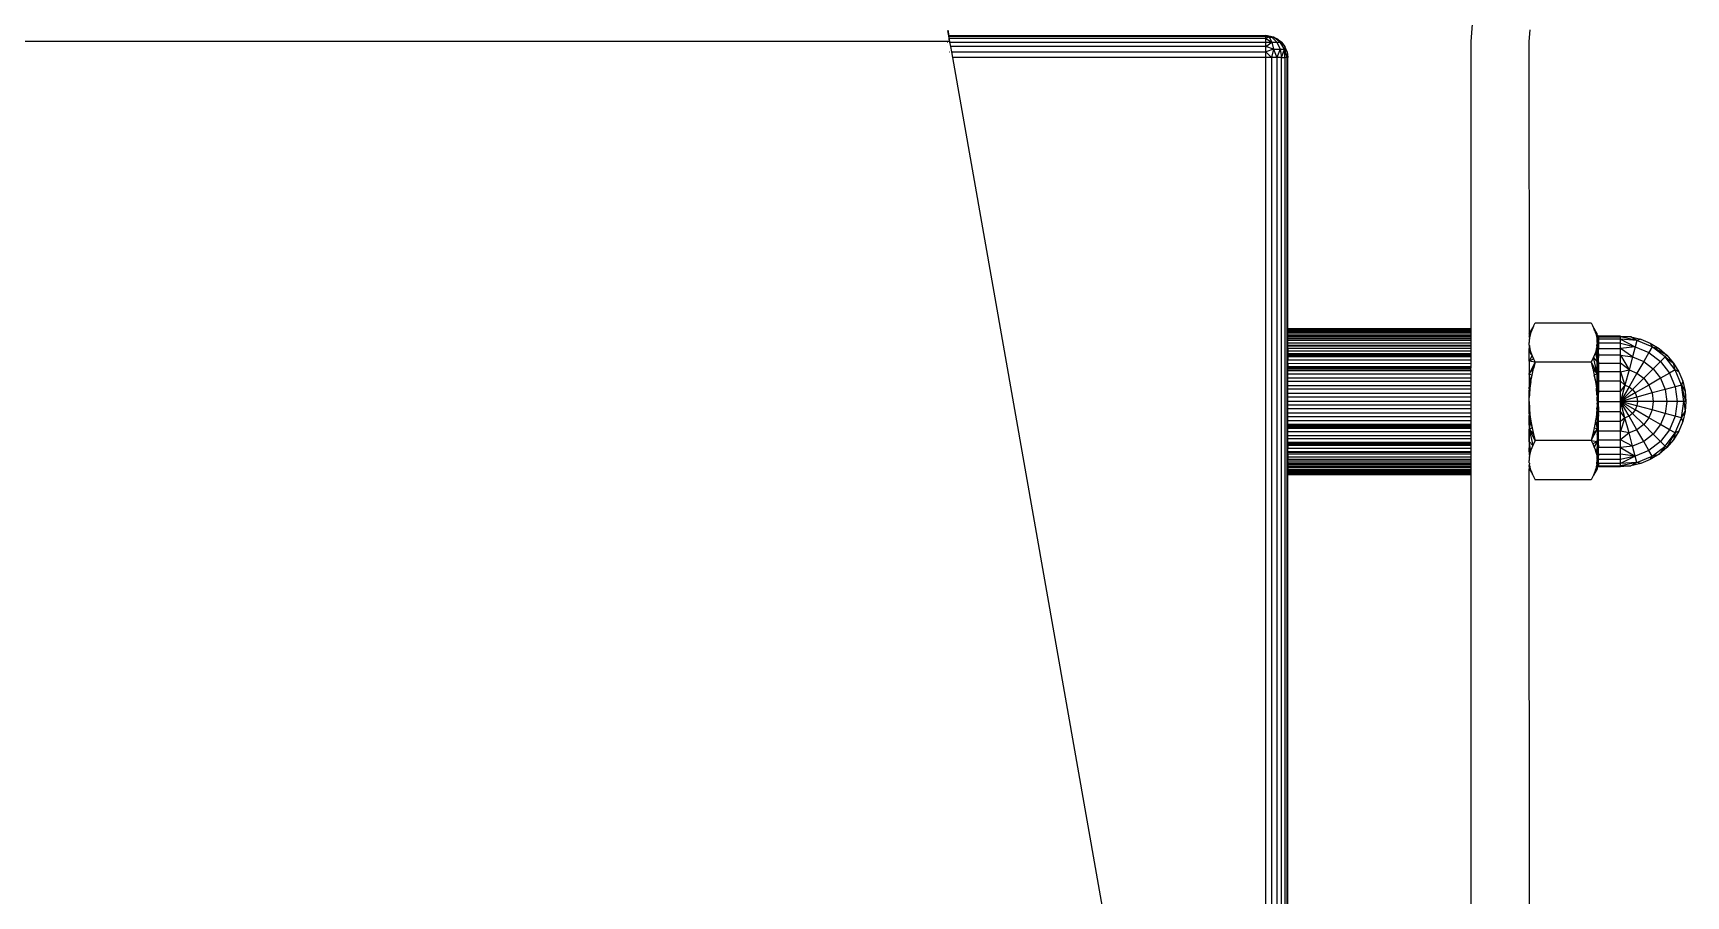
# Model space of a CAD drawing. Header units: millimetres. Extents: x 1918 to 7324, y -1954 to 2054.
# Drawn here: x 5773.9 to 6005.7, y -252.9 to -131.9 of the extents above; entities that cross this region are included whole.
import ezdxf

# ---------------------------------------------------------------- set-up
doc = ezdxf.new("R2010")
doc.units = ezdxf.units.MM

msp = doc.modelspace()

# ---------------------------------------------------------------- linework, layer by layer
for p, q in [((5902.15, -131.55), (5902.42, -133.07)), ((5902.34, -132.26), (5902.27, -131.55)), ((5975.77, -130.04), (5975.51, -133.07)), ((5983.71, -133.07), (5983.85, -131.46)), ((5902.42, -133.07), (5676.78, -133.07)), ((5902.09, -133.16), (5902.16, -133.16)), ((5902.34, -132.26), (5946.79, -132.26)), ((5902.35, -132.36), (5902.34, -132.26)), ((5946.79, -132.36), (5902.35, -132.36)), ((5902.38, -132.67), (5902.35, -132.36)), ((5946.79, -132.67), (5902.38, -132.67)), ((5902.42, -133.07), (5902.38, -132.67)), ((5902.42, -133.07), (5902.41, -133.16)), ((5902.41, -133.16), (5946.79, -133.16)), ((5902.41, -133.16), (5902.55, -133.8)), ((5946.79, -133.8), (5902.55, -133.8)), ((5902.55, -133.8), (5902.68, -134.54)), ((5946.79, -132.36), (5946.79, -132.26)), ((5946.79, -132.26), (5947.59, -132.36)), ((5947.88, -132.49), (5946.79, -132.26)), ((5946.79, -132.26), (5947.62, -132.49)), ((5946.79, -132.26), (5947.24, -132.49)), ((5946.79, -132.67), (5946.79, -132.36)), ((5946.79, -132.36), (5947.24, -132.49)), ((5947.24, -132.49), (5946.79, -132.67)), ((5946.79, -133.16), (5946.79, -132.67)), ((5946.79, -132.67), (5947.62, -133.16)), ((5946.79, -133.8), (5946.79, -133.16)), ((5946.79, -133.16), (5947.62, -133.16)), ((5946.79, -133.8), (5947.62, -133.16)), ((5946.79, -134.54), (5946.79, -133.8)), ((5947.88, -134.16), (5946.79, -133.8)), ((5947.88, -134.16), (5946.79, -134.54)), ((5947.24, -132.49), (5947.62, -132.49)), ((5947.24, -132.49), (5947.62, -133.16)), ((5947.59, -132.36), (5947.88, -132.49)), ((5947.88, -134.16), (5947.59, -135.34)), ((5947.62, -132.49), (5947.88, -132.49)), ((5947.62, -132.49), (5948.33, -133.16)), ((5947.62, -133.16), (5948.33, -133.16)), ((5947.62, -133.16), (5947.88, -134.16)), ((5947.88, -132.49), (5948.33, -132.67)), ((5948.8, -133.16), (5947.88, -132.49)), ((5948.56, -132.91), (5947.88, -132.49)), ((5947.88, -134.16), (5948.8, -134.16)), ((5947.88, -134.16), (5948.33, -135.34)), ((5948.33, -132.67), (5948.56, -132.91)), ((5948.33, -132.67), (5948.97, -133.16)), ((5948.33, -133.16), (5948.8, -133.16)), ((5948.33, -133.16), (5948.8, -134.16)), ((5948.8, -134.16), (5948.33, -135.34)), ((5948.97, -133.16), (5948.56, -132.91)), ((5949.45, -133.8), (5948.8, -133.16)), ((5949.42, -134.16), (5948.8, -133.16)), ((5948.8, -133.16), (5948.97, -133.16)), ((5948.8, -134.16), (5949.42, -134.16)), ((5948.8, -134.16), (5948.97, -135.34)), ((5948.97, -133.16), (5949.45, -133.8)), ((5948.97, -135.34), (5949.42, -134.16)), ((5949.45, -133.8), (5949.42, -134.16)), ((5949.42, -134.16), (5949.76, -134.54)), ((5949.45, -135.34), (5949.42, -134.16)), ((5949.76, -135.34), (5949.42, -134.16)), ((5949.76, -134.54), (5949.45, -133.8)), ((5975.51, -133.07), (5975.51, -173.3)), ((5983.77, -174.59), (5983.71, -133.07)), ((5902.39, -134.54), (5902.43, -134.54)), ((5902.68, -134.54), (5946.79, -134.54)), ((5902.68, -134.54), (5902.82, -135.34)), ((5946.79, -135.34), (5902.82, -135.34)), ((5902.82, -135.34), (5941.9, -357.01)), ((5946.79, -135.34), (5946.79, -134.54)), ((5946.79, -134.54), (5947.59, -135.34)), ((5946.79, -588.67), (5946.79, -135.34)), ((5947.59, -135.34), (5946.79, -135.34)), ((5948.33, -135.34), (5947.59, -135.34)), ((5947.59, -135.34), (5947.59, -588.67)), ((5948.33, -135.34), (5948.33, -588.67)), ((5948.97, -135.34), (5948.33, -135.34)), ((5948.97, -135.34), (5949.45, -135.34)), ((5948.97, -331.23), (5948.97, -135.34)), ((5949.76, -135.34), (5949.45, -135.34)), ((5949.45, -135.34), (5949.45, -331.23)), ((5949.76, -134.54), (5949.76, -135.34)), ((5949.76, -134.54), (5949.87, -135.34)), ((5949.76, -135.34), (5949.87, -135.34)), ((5949.76, -331.23), (5949.76, -135.34)), ((5949.87, -173.3), (5949.87, -135.34)), ((5949.87, -173.34), (5949.87, -173.3)), ((5949.87, -173.3), (5975.51, -173.3)), ((5949.87, -173.41), (5949.87, -173.34)), ((5949.87, -173.34), (5975.51, -173.34)), ((5949.87, -173.51), (5949.87, -173.41)), ((5949.87, -173.41), (5975.51, -173.41)), ((5949.87, -173.64), (5949.87, -173.51)), ((5949.87, -173.51), (5975.51, -173.51)), ((5975.51, -173.64), (5949.87, -173.64)), ((5949.87, -173.8), (5949.87, -173.64)), ((5949.87, -173.8), (5975.51, -173.8)), ((5949.87, -173.99), (5949.87, -173.8)), ((5975.51, -173.3), (5975.51, -173.34)), ((5975.51, -173.34), (5975.51, -173.41)), ((5975.51, -173.41), (5975.51, -173.51)), ((5975.51, -173.51), (5975.51, -173.64)), ((5975.51, -173.64), (5975.51, -173.8)), ((5975.51, -173.8), (5975.51, -173.99)), ((5983.72, -174.06), (5984.21, -173.22)), ((5984.21, -173.22), (5983.94, -173.9)), ((5984.32, -172.99), (5984.21, -173.22)), ((5984.32, -172.99), (5984.56, -172.54)), ((5984.56, -172.54), (5992.39, -172.54)), ((5992.39, -172.54), (5992.63, -172.99)), ((5993.24, -174.07), (5992.63, -172.99)), ((5992.63, -172.99), (5992.84, -173.44)), ((5992.84, -173.44), (5993.01, -173.9)), ((5993.24, -174.07), (5992.84, -173.44)), ((5975.51, -173.99), (5949.87, -173.99)), ((5949.87, -174.21), (5949.87, -173.99)), ((5949.87, -174.21), (5975.51, -174.21)), ((5949.87, -174.45), (5949.87, -174.21)), ((5975.51, -174.45), (5949.87, -174.45)), ((5949.87, -174.5), (5949.87, -174.45)), ((5949.87, -174.5), (5975.51, -174.5)), ((5949.87, -174.73), (5949.87, -174.5)), ((5949.87, -174.73), (5975.51, -174.73)), ((5949.87, -175.02), (5949.87, -174.73)), ((5975.51, -175.02), (5949.87, -175.02)), ((5949.87, -175.34), (5949.87, -175.02)), ((5949.87, -175.34), (5975.51, -175.34)), ((5949.87, -175.69), (5949.87, -175.34)), ((5975.51, -175.69), (5949.87, -175.69)), ((5949.87, -175.76), (5949.87, -175.69)), ((5949.87, -175.76), (5975.51, -175.76)), ((5949.87, -176.06), (5949.87, -175.76)), ((5949.87, -176.06), (5975.51, -176.06)), ((5949.87, -176.06), (5949.87, -176.43)), ((5975.51, -173.99), (5975.51, -174.21)), ((5975.51, -174.21), (5975.51, -174.45)), ((5975.51, -174.45), (5975.51, -174.5)), ((5975.51, -174.5), (5975.51, -174.73)), ((5975.51, -174.73), (5975.51, -175.02)), ((5975.51, -175.02), (5975.51, -175.34)), ((5975.51, -175.34), (5975.51, -175.69)), ((5975.51, -175.69), (5975.51, -175.76)), ((5975.51, -175.76), (5975.51, -176.06)), ((5975.51, -176.06), (5975.51, -176.45)), ((5983.94, -173.9), (5983.71, -174.48)), ((5983.72, -174.06), (5983.71, -174.48)), ((5983.71, -174.48), (5983.84, -174.24)), ((5983.71, -174.48), (5983.77, -174.59)), ((5983.71, -174.48), (5983.75, -174.76)), ((5983.73, -174.94), (5983.71, -175.3)), ((5983.73, -175.64), (5983.71, -175.3)), ((5983.71, -176.43), (5983.74, -175.76)), ((5983.94, -173.9), (5983.72, -174.06)), ((5983.74, -174.86), (5983.73, -174.94)), ((5983.74, -175.71), (5983.73, -175.64)), ((5983.74, -174.82), (5983.75, -174.76)), ((5983.74, -174.86), (5983.74, -174.82)), ((5983.74, -175.71), (5983.74, -175.76)), ((5983.74, -175.76), (5983.82, -176.22)), ((5983.77, -174.59), (5983.75, -174.76)), ((5983.84, -174.24), (5983.77, -174.59)), ((5983.94, -173.9), (5983.84, -174.24)), ((5993.01, -173.9), (5993.14, -174.36)), ((5993.23, -174.46), (5993.01, -173.9)), ((5993.14, -174.36), (5993.21, -174.82)), ((5993.23, -174.46), (5993.14, -174.36)), ((5993.14, -176.22), (5993.15, -176.14)), ((5993.18, -175.99), (5993.15, -176.14)), ((5993.22, -175.64), (5993.18, -175.99)), ((5993.24, -176.33), (5993.18, -175.99)), ((5993.24, -174.66), (5993.21, -174.82)), ((5993.21, -174.82), (5993.24, -175.19)), ((5993.22, -175.64), (5993.26, -175.53)), ((5993.24, -175.99), (5993.22, -175.64)), ((5993.23, -174.46), (5993.24, -174.41)), ((5993.23, -174.46), (5993.24, -174.49)), ((5993.24, -174.07), (5993.24, -174.12)), ((5993.24, -174.16), (5993.24, -174.12)), ((5993.24, -174.23), (5993.24, -174.16)), ((5993.24, -174.2), (5993.24, -174.16)), ((5993.24, -174.23), (5993.24, -174.2)), ((5993.26, -174.29), (5993.24, -174.23)), ((5993.24, -174.28), (5993.24, -174.23)), ((5993.24, -174.31), (5993.24, -174.28)), ((5993.24, -174.36), (5993.26, -174.29)), ((5993.24, -174.36), (5993.24, -174.31)), ((5993.24, -174.41), (5993.24, -174.36)), ((5993.24, -174.56), (5993.24, -174.49)), ((5993.24, -174.53), (5993.24, -174.49)), ((5993.24, -174.56), (5993.24, -174.53)), ((5993.26, -174.61), (5993.24, -174.56)), ((5993.24, -174.66), (5993.26, -174.61)), ((5993.24, -175.19), (5993.24, -174.66)), ((5993.24, -175.29), (5993.24, -175.19)), ((5993.24, -175.29), (5993.25, -175.49)), ((5993.24, -175.99), (5993.26, -175.53)), ((5993.24, -175.99), (5993.24, -176.33)), ((5993.26, -175.53), (5993.25, -175.49)), ((5993.29, -174.33), (5993.26, -174.29)), ((5993.29, -174.64), (5993.26, -174.61)), ((5993.29, -175.56), (5993.26, -175.53)), ((5993.29, -174.64), (5993.29, -174.33)), ((5993.33, -174.36), (5993.29, -174.33)), ((5993.29, -175.56), (5993.29, -174.64)), ((5993.33, -174.67), (5993.29, -174.64)), ((5993.29, -177.03), (5993.29, -175.56)), ((5993.33, -175.59), (5993.29, -175.56)), ((5993.33, -174.67), (5993.33, -174.36)), ((5993.37, -174.37), (5993.33, -174.36)), ((5993.33, -175.59), (5993.33, -174.67)), ((5993.37, -174.69), (5993.33, -174.67)), ((5993.33, -177.05), (5993.33, -175.59)), ((5993.37, -175.6), (5993.33, -175.59)), ((5993.37, -174.69), (5993.37, -174.37)), ((5993.42, -174.38), (5993.37, -174.37)), ((5993.4, -174.46), (5993.37, -174.37)), ((5993.42, -174.49), (5993.37, -174.69)), ((5993.37, -175.6), (5993.37, -174.69)), ((5993.42, -174.83), (5993.37, -174.69)), ((5993.42, -175.38), (5993.37, -175.6)), ((5993.37, -177.06), (5993.37, -175.6)), ((5993.42, -176.13), (5993.37, -175.6)), ((5993.37, -175.6), (5993.4, -176.49)), ((5993.42, -174.38), (5993.4, -174.46)), ((5993.4, -174.46), (5993.42, -174.49)), ((5993.42, -176.13), (5993.4, -176.49)), ((5996.54, -174.38), (5993.42, -174.38)), ((5993.42, -174.49), (5996.54, -174.49)), ((5993.42, -174.49), (5993.42, -174.83)), ((5996.54, -174.83), (5993.42, -174.83)), ((5993.42, -174.83), (5993.42, -175.38)), ((5996.54, -175.38), (5993.42, -175.38)), ((5993.42, -175.38), (5993.42, -176.13)), ((5993.42, -176.13), (5996.54, -176.13)), ((5996.54, -174.38), (5997.97, -174.49)), ((5996.54, -174.49), (5996.54, -174.38)), ((5996.54, -174.83), (5996.54, -174.49)), ((5998.83, -174.99), (5996.54, -174.49)), ((5997.97, -174.49), (5996.54, -174.49)), ((5996.54, -175.38), (5996.54, -174.83)), ((5998.83, -174.99), (5996.54, -174.83)), ((5996.54, -174.83), (5998.59, -175.88)), ((5996.54, -176.13), (5996.54, -175.38)), ((5996.54, -175.38), (5998.59, -175.88)), ((5998.59, -175.88), (5996.54, -176.13)), ((5996.54, -177.06), (5996.54, -176.13)), ((5998.21, -177.28), (5996.54, -176.13)), ((5997.97, -174.49), (5999.37, -174.83)), ((5998.83, -174.99), (5997.97, -174.49)), ((5998.59, -175.88), (5998.21, -177.28)), ((5998.83, -174.99), (5998.59, -175.88)), ((5998.59, -175.88), (6000.5, -176.67)), ((5999.37, -174.83), (5998.83, -174.99)), ((6000.96, -175.88), (5998.83, -174.99)), ((5999.37, -174.83), (6000.7, -175.38)), ((6000.96, -175.88), (6000.5, -176.67)), ((6000.7, -175.38), (6001.92, -176.13)), ((6000.7, -175.38), (6000.96, -175.88)), ((6002.79, -177.28), (6000.96, -175.88)), ((6000.96, -175.88), (6001.92, -176.13)), ((6003.01, -177.06), (6000.96, -175.88)), ((6001.92, -176.13), (6003.01, -177.06)), ((5949.87, -176.43), (5975.51, -176.45)), ((5949.87, -176.43), (5949.87, -176.88)), ((5975.51, -176.88), (5949.87, -176.88)), ((5949.87, -176.88), (5949.87, -176.93)), ((5975.51, -176.93), (5949.87, -176.93)), ((5949.87, -176.93), (5949.87, -177.07)), ((5949.87, -177.07), (5975.51, -177.07)), ((5949.87, -177.07), (5949.87, -177.13)), ((5975.51, -177.13), (5949.87, -177.13)), ((5949.87, -177.13), (5949.87, -177.29)), ((5975.51, -177.29), (5949.87, -177.29)), ((5949.87, -177.29), (5949.87, -177.74)), ((5975.51, -177.74), (5949.87, -177.74)), ((5949.87, -178.19), (5949.87, -177.74)), ((5949.87, -178.19), (5975.51, -178.21)), ((5949.87, -178.19), (5949.87, -178.69)), ((5975.51, -176.45), (5975.51, -176.88)), ((5975.51, -176.88), (5975.51, -176.93)), ((5975.51, -176.93), (5975.51, -177.07)), ((5975.51, -177.07), (5975.51, -177.13)), ((5975.51, -177.13), (5975.51, -177.29)), ((5975.51, -177.29), (5975.51, -177.74)), ((5975.51, -177.74), (5975.51, -178.21)), ((5975.51, -178.21), (5975.51, -178.69)), ((5983.71, -176.43), (5983.82, -176.22)), ((5983.71, -176.43), (5983.71, -176.46)), ((5983.71, -176.46), (5983.92, -176.81)), ((5983.71, -177.92), (5983.71, -176.46)), ((5983.94, -176.68), (5983.71, -176.46)), ((5983.71, -177.92), (5984.11, -177.14)), ((5983.71, -177.92), (5984.32, -177.59)), ((5984.56, -178.04), (5983.71, -177.92)), ((5983.71, -177.92), (5983.71, -179.67)), ((5984.56, -178.04), (5983.71, -179.67)), ((5983.82, -176.22), (5983.94, -176.68)), ((5983.94, -176.68), (5983.92, -176.81)), ((5983.92, -176.81), (5984.11, -177.14)), ((5983.94, -176.68), (5984.11, -177.14)), ((5984.11, -177.14), (5984.32, -177.59)), ((5984.32, -177.59), (5984.56, -178.04)), ((5984.56, -178.04), (5984.32, -178.93)), ((5992.39, -178.04), (5984.56, -178.04)), ((5992.74, -177.36), (5992.39, -178.04)), ((5992.39, -178.04), (5992.63, -178.93)), ((5992.39, -178.04), (5993.24, -179.64)), ((5993.01, -176.68), (5992.74, -177.36)), ((5993.24, -177.94), (5992.74, -177.36)), ((5993.24, -179.64), (5992.74, -177.36)), ((5993.11, -176.34), (5993.01, -176.68)), ((5993.01, -176.68), (5993.24, -176.46)), ((5993.01, -176.68), (5993.24, -177.94)), ((5993.12, -176.27), (5993.11, -176.34)), ((5993.24, -176.46), (5993.11, -176.34)), ((5993.12, -176.27), (5993.14, -176.22)), ((5993.24, -176.46), (5993.14, -176.22)), ((5993.24, -176.36), (5993.24, -176.33)), ((5993.24, -176.46), (5993.24, -176.36)), ((5993.24, -176.94), (5993.24, -176.46)), ((5993.25, -176.97), (5993.24, -176.94)), ((5993.26, -177), (5993.24, -176.94)), ((5993.24, -177.59), (5993.26, -177)), ((5993.24, -177.94), (5993.24, -177.59)), ((5993.24, -177.94), (5993.24, -178.05)), ((5993.25, -178.9), (5993.24, -178.05)), ((5993.26, -177), (5993.25, -176.97)), ((5993.29, -177.03), (5993.26, -177)), ((5993.29, -178.93), (5993.29, -177.03)), ((5993.33, -177.05), (5993.29, -177.03)), ((5993.33, -178.95), (5993.33, -177.05)), ((5993.37, -177.06), (5993.33, -177.05)), ((5993.4, -176.49), (5993.37, -177.06)), ((5993.37, -178.96), (5993.37, -177.06)), ((5993.42, -177.06), (5993.37, -177.06)), ((5993.4, -177.75), (5993.37, -177.06)), ((5993.37, -178.96), (5993.4, -177.75)), ((5993.42, -178.16), (5993.37, -178.96)), ((5993.4, -176.49), (5993.42, -177.06)), ((5993.42, -177.06), (5993.4, -177.75)), ((5993.4, -177.75), (5993.42, -178.16)), ((5996.54, -177.06), (5993.42, -177.06)), ((5993.42, -178.16), (5996.54, -178.16)), ((5993.42, -178.16), (5993.42, -179.38)), ((5996.54, -178.16), (5996.54, -177.06)), ((5996.54, -177.06), (5998.21, -177.28)), ((5996.54, -177.06), (5997.72, -179.12)), ((5996.54, -179.38), (5996.54, -178.16)), ((5997.72, -179.12), (5996.54, -178.16)), ((5998.21, -177.28), (5997.72, -179.12)), ((5998.21, -177.28), (5999.78, -177.93)), ((5999.78, -177.93), (5998.83, -179.57)), ((6000.5, -176.67), (5999.78, -177.93)), ((5999.78, -177.93), (6001.12, -178.96)), ((6000.5, -176.67), (6002.15, -177.93)), ((6002.15, -177.93), (6001.12, -178.96)), ((6002.79, -177.28), (6002.15, -177.93)), ((6002.15, -177.93), (6003.41, -179.57)), ((6003.01, -177.06), (6002.79, -177.28)), ((6004.2, -179.12), (6002.79, -177.28)), ((6002.79, -177.28), (6003.95, -178.16)), ((6003.01, -177.06), (6003.95, -178.16)), ((6003.95, -178.16), (6004.7, -179.38)), ((6004.2, -179.12), (6003.95, -178.16)), ((5949.87, -178.76), (5949.87, -178.69)), ((5975.51, -178.69), (5949.87, -178.69)), ((5975.51, -178.76), (5949.87, -178.76)), ((5949.87, -178.78), (5949.87, -178.76)), ((5949.87, -178.78), (5975.51, -178.78)), ((5949.87, -178.86), (5949.87, -178.78)), ((5949.87, -178.86), (5975.51, -178.86)), ((5949.87, -179.12), (5949.87, -178.86)), ((5949.87, -179.19), (5949.87, -179.12)), ((5949.87, -179.12), (5975.51, -179.12)), ((5949.87, -179.12), (5949.87, -179.16)), ((5949.87, -179.19), (5949.87, -179.16)), ((5975.51, -179.16), (5949.87, -179.16)), ((5949.87, -179.16), (5949.87, -179.22)), ((5949.87, -179.19), (5975.51, -179.19)), ((5949.87, -179.22), (5949.87, -179.19)), ((5949.87, -179.7), (5949.87, -179.22)), ((5949.87, -180.22), (5949.87, -179.7)), ((5975.51, -179.7), (5949.87, -179.7)), ((5949.87, -180.75), (5949.87, -180.22)), ((5949.87, -180.22), (5975.51, -180.22)), ((5949.87, -181.29), (5949.87, -180.75)), ((5975.51, -180.75), (5949.87, -180.75)), ((5975.51, -178.69), (5975.51, -178.76)), ((5975.51, -178.76), (5975.51, -178.78)), ((5975.51, -178.78), (5975.51, -178.86)), ((5975.51, -179.12), (5975.51, -178.86)), ((5975.51, -179.12), (5975.51, -179.19)), ((5975.51, -179.12), (5975.51, -179.16)), ((5975.51, -179.16), (5975.51, -179.19)), ((5975.51, -179.19), (5975.51, -179.7)), ((5975.51, -179.7), (5975.51, -180.22)), ((5975.51, -180.22), (5975.51, -180.75)), ((5975.51, -180.75), (5975.51, -181.29)), ((5983.71, -179.67), (5984.32, -178.93)), ((5983.71, -179.67), (5984.11, -179.84)), ((5983.92, -180.66), (5983.71, -179.67)), ((5983.71, -179.67), (5983.71, -181.56)), ((5983.94, -180.75), (5983.71, -181.56)), ((5983.94, -180.75), (5983.82, -181.67)), ((5983.92, -180.66), (5984.11, -179.84)), ((5983.94, -180.75), (5983.92, -180.66)), ((5983.94, -180.75), (5984.11, -179.84)), ((5984.11, -179.84), (5984.32, -178.93)), ((5992.63, -178.93), (5992.84, -179.84)), ((5993.24, -179.64), (5992.63, -178.93)), ((5993.24, -179.67), (5992.84, -179.84)), ((5992.84, -179.84), (5993.01, -180.75)), ((5993.24, -181.51), (5992.84, -179.84)), ((5993.01, -180.75), (5993.14, -181.67)), ((5993.01, -180.75), (5993.24, -181.51)), ((5993.24, -179.3), (5993.26, -178.92)), ((5993.24, -179.64), (5993.24, -179.3)), ((5993.24, -179.67), (5993.24, -179.64)), ((5993.24, -180.66), (5993.24, -179.67)), ((5993.25, -181.14), (5993.24, -180.66)), ((5993.26, -178.92), (5993.25, -178.9)), ((5993.29, -178.93), (5993.26, -178.92)), ((5993.29, -181.16), (5993.29, -178.93)), ((5993.33, -178.95), (5993.29, -178.93)), ((5993.33, -181.16), (5993.33, -178.95)), ((5993.37, -178.96), (5993.33, -178.95)), ((5993.37, -181.17), (5993.37, -178.96)), ((5993.42, -179.38), (5993.37, -178.96)), ((5993.42, -180.71), (5993.37, -181.17)), ((5996.54, -179.38), (5993.42, -179.38)), ((5993.42, -179.38), (5993.42, -180.71)), ((5996.54, -180.71), (5993.42, -180.71)), ((5993.42, -180.71), (5993.42, -182.11)), ((5996.54, -179.38), (5997.72, -179.12)), ((5996.54, -180.71), (5996.54, -179.38)), ((5996.54, -179.38), (5997.15, -181.25)), ((5996.54, -182.11), (5996.54, -180.71)), ((5996.54, -180.71), (5997.15, -181.25)), ((5997.72, -179.12), (5997.15, -181.25)), ((5997.72, -179.12), (5998.83, -179.57)), ((5998.83, -179.57), (5997.72, -181.49)), ((5999.78, -180.3), (5998.21, -181.86)), ((5998.83, -179.57), (5999.78, -180.3)), ((6001.12, -178.96), (5999.78, -180.3)), ((5999.78, -180.3), (6000.5, -181.25)), ((6002.15, -180.3), (6000.5, -181.25)), ((6001.12, -178.96), (6002.15, -180.3)), ((6003.41, -179.57), (6002.15, -180.3)), ((6002.15, -180.3), (6002.79, -181.86)), ((6004.2, -179.12), (6003.41, -179.57)), ((6003.41, -179.57), (6004.2, -181.49)), ((6005.08, -181.25), (6004.2, -179.12)), ((6004.7, -179.38), (6004.2, -179.12)), ((6004.7, -179.38), (6005.25, -180.71)), ((6005.25, -180.71), (6005.08, -181.25)), ((6005.25, -180.71), (6005.58, -182.11)), ((5949.87, -181.83), (5949.87, -181.29)), ((5949.87, -181.29), (5975.51, -181.29)), ((5949.87, -182.38), (5949.87, -181.83)), ((5975.51, -181.83), (5949.87, -181.83)), ((5949.87, -182.93), (5949.87, -182.38)), ((5949.87, -182.38), (5975.51, -182.38)), ((5949.87, -183.49), (5949.87, -182.93)), ((5975.51, -182.93), (5949.87, -182.93)), ((5975.51, -181.29), (5975.51, -181.83)), ((5975.51, -181.83), (5975.51, -182.38)), ((5975.51, -182.38), (5975.51, -182.93)), ((5975.51, -182.93), (5975.51, -183.49)), ((5983.71, -181.56), (5983.82, -181.67)), ((5983.71, -181.73), (5983.71, -181.56)), ((5983.71, -181.8), (5983.71, -181.73)), ((5983.71, -181.8), (5983.71, -181.95)), ((5983.71, -181.95), (5983.74, -182.61)), ((5983.71, -182.62), (5983.71, -181.95)), ((5983.73, -182.99), (5983.71, -182.62)), ((5983.71, -183.54), (5983.73, -182.99)), ((5983.74, -182.61), (5983.73, -182.99)), ((5983.82, -181.67), (5983.74, -182.61)), ((5993.24, -181.56), (5993.14, -181.67)), ((5993.21, -182.61), (5993.14, -181.67)), ((5993.25, -182.45), (5993.21, -182.61)), ((5993.21, -182.61), (5993.24, -182.78)), ((5993.26, -181.18), (5993.24, -181.23)), ((5993.24, -181.23), (5993.24, -181.51)), ((5993.24, -181.56), (5993.24, -181.51)), ((5993.24, -181.75), (5993.24, -181.56)), ((5993.24, -182.08), (5993.24, -181.75)), ((5993.24, -182.08), (5993.24, -182.25)), ((5993.24, -182.25), (5993.25, -182.45)), ((5993.25, -182.45), (5993.24, -182.78)), ((5993.24, -182.78), (5993.24, -182.93)), ((5993.26, -183.13), (5993.24, -182.93)), ((5993.25, -181.14), (5993.26, -181.18)), ((5993.29, -181.16), (5993.25, -181.14)), ((5993.28, -182.29), (5993.29, -181.16)), ((5993.29, -183.49), (5993.28, -182.29)), ((5993.33, -181.16), (5993.29, -181.16)), ((5993.29, -183.49), (5993.33, -181.2)), ((5993.37, -181.17), (5993.33, -181.16)), ((5993.33, -181.2), (5993.33, -181.16)), ((5993.34, -183.54), (5993.33, -181.2)), ((5993.34, -183.54), (5993.37, -181.2)), ((5993.37, -181.17), (5993.37, -181.2)), ((5993.42, -182.11), (5993.37, -181.2)), ((5993.4, -182.75), (5993.37, -181.2)), ((5993.4, -182.75), (5993.39, -183.54)), ((5993.42, -182.11), (5993.4, -182.75)), ((5993.42, -182.11), (5996.54, -182.11)), ((5997.15, -181.25), (5996.54, -183.54)), ((5997.15, -181.25), (5996.54, -182.11)), ((5997.72, -181.49), (5996.54, -183.54)), ((5998.21, -181.86), (5996.54, -183.54)), ((5996.54, -183.54), (5996.54, -182.11)), ((5998.59, -182.35), (5996.54, -183.54)), ((5998.83, -182.93), (5996.54, -183.54)), ((5997.15, -181.25), (5997.72, -181.49)), ((5997.72, -181.49), (5998.21, -181.86)), ((5998.21, -181.86), (5998.59, -182.35)), ((6000.5, -181.25), (5998.59, -182.35)), ((5998.59, -182.35), (5998.83, -182.93)), ((6000.96, -182.35), (5998.83, -182.93)), ((5998.83, -182.93), (5998.91, -183.54)), ((6000.5, -181.25), (6000.96, -182.35)), ((6002.79, -181.86), (6000.96, -182.35)), ((6000.96, -182.35), (6001.12, -183.54)), ((6004.2, -181.49), (6002.79, -181.86)), ((6002.79, -181.86), (6003.01, -183.54)), ((6005.08, -181.25), (6004.2, -181.49)), ((6004.2, -181.49), (6004.47, -183.54)), ((6005.39, -183.54), (6005.08, -181.25)), ((6005.08, -181.25), (6005.58, -182.11)), ((6005.7, -183.54), (6005.08, -181.25)), ((6005.58, -182.11), (6005.7, -183.54)), ((5949.87, -184.04), (5949.87, -183.49)), ((5949.87, -183.49), (5975.51, -183.49)), ((5949.87, -184.6), (5949.87, -184.04)), ((5949.87, -184.04), (5975.51, -184.04)), ((5949.87, -185.15), (5949.87, -184.6)), ((5975.51, -184.6), (5949.87, -184.6)), ((5949.87, -185.69), (5949.87, -185.15)), ((5949.87, -185.15), (5975.51, -185.15)), ((5975.51, -183.49), (5975.51, -184.04)), ((5975.51, -184.04), (5975.51, -184.6)), ((5975.51, -184.6), (5975.51, -185.15)), ((5975.51, -185.15), (5975.51, -185.69)), ((5983.71, -183.57), (5983.71, -183.54)), ((5983.71, -185.28), (5983.71, -183.57)), ((5983.71, -183.57), (5983.74, -184.47)), ((5983.71, -185.28), (5983.75, -184.6)), ((5983.71, -185.28), (5983.71, -185.52)), ((5983.74, -184.47), (5983.75, -184.6)), ((5983.75, -185.35), (5983.75, -184.6)), ((5983.75, -184.6), (5983.82, -185.39)), ((5983.75, -185.35), (5983.75, -185.48)), ((5983.75, -185.48), (5983.82, -185.39)), ((5983.82, -185.39), (5983.94, -186.31)), ((5993.14, -185.39), (5993.01, -186.31)), ((5993.21, -184.47), (5993.14, -185.39)), ((5993.24, -185.49), (5993.14, -185.39)), ((5993.24, -184.3), (5993.21, -184.47)), ((5993.24, -184.83), (5993.21, -184.47)), ((5993.24, -183.47), (5993.25, -183.34)), ((5993.24, -183.47), (5993.24, -183.54)), ((5993.24, -183.54), (5993.25, -183.92)), ((5993.29, -183.54), (5993.24, -183.54)), ((5993.25, -183.92), (5993.24, -184.3)), ((5993.24, -184.83), (5993.24, -184.3)), ((5993.24, -184.83), (5993.24, -185)), ((5993.24, -185.09), (5993.24, -185)), ((5993.24, -185.49), (5993.24, -185.09)), ((5993.25, -183.34), (5993.26, -183.13)), ((5993.29, -183.49), (5993.25, -183.34)), ((5993.25, -183.92), (5993.29, -183.61)), ((5993.29, -183.54), (5993.29, -183.49)), ((5993.29, -183.54), (5993.34, -183.54)), ((5993.29, -183.54), (5993.29, -183.61)), ((5993.29, -183.57), (5993.29, -183.61)), ((5993.29, -185.92), (5993.29, -183.61)), ((5993.29, -183.61), (5993.33, -185.88)), ((5993.33, -185.88), (5993.34, -183.54)), ((5993.39, -183.54), (5993.34, -183.54)), ((5993.37, -185.27), (5993.34, -183.54)), ((5993.39, -183.62), (5993.37, -185.27)), ((5993.37, -185.27), (5993.37, -185.88)), ((5993.42, -185.41), (5993.37, -185.88)), ((5993.39, -183.54), (5996.54, -183.54)), ((5993.39, -183.62), (5993.39, -183.54)), ((5993.39, -183.62), (5993.42, -184.97)), ((5993.42, -184.97), (5993.41, -185.07)), ((5993.41, -185.07), (5993.42, -185.35)), ((5993.42, -184.97), (5996.54, -184.97)), ((5993.42, -185.41), (5993.42, -185.35)), ((5993.42, -186.37), (5993.42, -185.41)), ((5996.54, -184.97), (5996.54, -183.54)), ((5997.15, -185.83), (5996.54, -183.54)), ((5997.72, -185.59), (5996.54, -183.54)), ((5998.21, -185.22), (5996.54, -183.54)), ((5998.59, -184.73), (5996.54, -183.54)), ((5998.83, -184.15), (5996.54, -183.54)), ((5998.91, -183.54), (5996.54, -183.54)), ((5996.54, -186.37), (5996.54, -184.97)), ((5997.15, -185.83), (5996.54, -184.97)), ((5998.21, -185.22), (5997.72, -185.59)), ((5998.59, -184.73), (5998.21, -185.22)), ((5999.78, -186.78), (5998.21, -185.22)), ((5998.83, -184.15), (5998.59, -184.73)), ((6000.5, -185.83), (5998.59, -184.73)), ((5998.91, -183.54), (5998.83, -184.15)), ((6000.96, -184.73), (5998.83, -184.15)), ((6001.12, -183.54), (5998.91, -183.54)), ((6000.96, -184.73), (6000.5, -185.83)), ((6001.12, -183.54), (6000.96, -184.73)), ((6002.79, -185.22), (6000.96, -184.73)), ((6003.01, -183.54), (6001.12, -183.54)), ((6002.79, -185.22), (6002.15, -186.78)), ((6003.01, -183.54), (6002.79, -185.22)), ((6004.2, -185.59), (6002.79, -185.22)), ((6004.47, -183.54), (6003.01, -183.54)), ((6004.47, -183.54), (6004.2, -185.59)), ((6005.39, -183.54), (6004.47, -183.54)), ((6005.08, -185.83), (6005.39, -183.54)), ((6005.08, -185.83), (6005.58, -184.97)), ((6005.58, -184.97), (6005.25, -186.37)), ((6005.7, -183.54), (6005.39, -183.54)), ((6005.39, -183.54), (6005.58, -184.97)), ((6005.7, -183.54), (6005.58, -184.97)), ((5949.87, -186.23), (5949.87, -185.69)), ((5975.51, -185.69), (5949.87, -185.69)), ((5949.87, -186.77), (5949.87, -186.23)), ((5949.87, -186.23), (5975.51, -186.23)), ((5949.87, -186.86), (5949.87, -186.77)), ((5975.51, -186.77), (5949.87, -186.77)), ((5949.87, -186.86), (5975.51, -186.86)), ((5949.87, -186.89), (5949.87, -186.86)), ((5975.51, -186.89), (5949.87, -186.89)), ((5949.87, -187.07), (5949.87, -186.89)), ((5949.87, -187.07), (5975.51, -187.07)), ((5949.87, -187.11), (5949.87, -187.07)), ((5975.51, -187.11), (5949.87, -187.11)), ((5949.87, -187.15), (5949.87, -187.11)), ((5975.51, -187.15), (5949.87, -187.15)), ((5949.87, -187.19), (5949.87, -187.15)), ((5975.51, -187.19), (5949.87, -187.19)), ((5949.87, -187.26), (5949.87, -187.19)), ((5949.87, -187.29), (5949.87, -187.26)), ((5975.51, -187.26), (5949.87, -187.26)), ((5949.87, -187.8), (5949.87, -187.29)), ((5949.87, -187.29), (5975.51, -187.29)), ((5975.51, -185.69), (5975.51, -186.23)), ((5975.51, -186.23), (5975.51, -186.77)), ((5975.51, -186.77), (5975.51, -186.86)), ((5975.51, -186.86), (5975.51, -186.89)), ((5975.51, -186.89), (5975.51, -187.07)), ((5975.51, -187.07), (5975.51, -187.11)), ((5975.51, -187.11), (5975.51, -187.15)), ((5975.51, -187.15), (5975.51, -187.19)), ((5975.51, -187.19), (5975.51, -187.26)), ((5975.51, -187.26), (5975.51, -187.29)), ((5975.51, -187.29), (5975.51, -187.8)), ((5983.71, -185.52), (5983.75, -185.48)), ((5983.74, -185.61), (5983.71, -185.52)), ((5983.71, -186.2), (5983.71, -185.52)), ((5983.74, -185.61), (5983.71, -186.2)), ((5983.71, -186.88), (5983.71, -186.2)), ((5983.92, -186.41), (5983.71, -187.42)), ((5983.71, -186.88), (5983.71, -186.99)), ((5983.71, -186.99), (5983.71, -187.42)), ((5983.71, -187.42), (5984.11, -187.23)), ((5984.56, -189.04), (5983.71, -187.42)), ((5983.71, -187.42), (5984.21, -189.72)), ((5983.71, -187.42), (5984.32, -188.14)), ((5983.71, -189.16), (5983.71, -187.42)), ((5983.75, -185.48), (5983.74, -185.61)), ((5983.94, -186.31), (5983.74, -185.61)), ((5983.74, -185.61), (5983.92, -186.41)), ((5983.75, -189.35), (5983.74, -185.61)), ((5983.94, -186.31), (5983.92, -186.41)), ((5983.92, -186.41), (5984.11, -187.23)), ((5983.94, -186.31), (5984.11, -187.23)), ((5984.11, -187.23), (5984.32, -188.14)), ((5992.39, -189.04), (5993.24, -187.42)), ((5992.84, -187.23), (5992.63, -188.14)), ((5993.24, -187.42), (5992.63, -188.14)), ((5993.01, -186.31), (5992.84, -187.23)), ((5993.24, -187.42), (5992.84, -187.23)), ((5993.01, -186.31), (5993.24, -185.58)), ((5993.01, -186.31), (5993.24, -187.42)), ((5993.24, -185.49), (5993.24, -185.52)), ((5993.24, -185.58), (5993.24, -185.52)), ((5993.24, -185.58), (5993.26, -185.9)), ((5993.25, -185.94), (5993.24, -186.37)), ((5993.24, -186.37), (5993.24, -187.42)), ((5993.24, -187.51), (5993.24, -187.42)), ((5993.24, -187.78), (5993.24, -187.51)), ((5993.26, -185.9), (5993.25, -185.94)), ((5993.29, -185.92), (5993.25, -185.94)), ((5993.29, -185.92), (5993.29, -188.15)), ((5993.33, -185.92), (5993.29, -185.92)), ((5993.33, -185.92), (5993.33, -185.88)), ((5993.37, -185.91), (5993.33, -185.92)), ((5993.33, -188.13), (5993.33, -185.92)), ((5993.37, -185.88), (5993.37, -185.91)), ((5993.37, -185.91), (5993.37, -188.12)), ((5993.37, -185.91), (5993.41, -187.72)), ((5993.42, -186.37), (5993.37, -185.91)), ((5993.41, -187.72), (5993.37, -188.12)), ((5993.41, -187.72), (5993.42, -186.63)), ((5996.54, -187.7), (5993.41, -187.72)), ((5993.42, -188.92), (5993.41, -187.72)), ((5996.54, -186.37), (5993.42, -186.37)), ((5993.42, -186.63), (5993.42, -186.37)), ((5997.15, -185.83), (5996.54, -187.7)), ((5997.15, -185.83), (5996.54, -186.37)), ((5996.54, -187.7), (5996.54, -186.37)), ((5996.54, -188.92), (5996.54, -187.7)), ((5997.72, -187.96), (5996.54, -187.7)), ((5997.72, -185.59), (5997.15, -185.83)), ((5997.72, -187.96), (5997.15, -185.83)), ((5998.83, -187.51), (5997.72, -185.59)), ((5998.83, -187.51), (5997.72, -187.96)), ((5999.78, -186.78), (5998.83, -187.51)), ((5999.78, -189.15), (5998.83, -187.51)), ((6000.5, -185.83), (5999.78, -186.78)), ((6001.12, -188.12), (5999.78, -186.78)), ((6002.15, -186.78), (6000.5, -185.83)), ((6002.15, -186.78), (6001.12, -188.12)), ((6003.41, -187.51), (6002.15, -186.78)), ((6003.41, -187.51), (6002.15, -189.15)), ((6004.2, -185.59), (6003.41, -187.51)), ((6004.2, -187.96), (6003.41, -187.51)), ((6004.7, -187.7), (6003.95, -188.92)), ((6005.08, -185.83), (6004.2, -185.59)), ((6004.2, -187.96), (6005.08, -185.83)), ((6004.7, -187.7), (6004.2, -187.96)), ((6005.25, -186.37), (6004.7, -187.7)), ((6005.25, -186.37), (6005.08, -185.83)), ((5975.51, -187.8), (5949.87, -187.8)), ((5949.87, -188.3), (5949.87, -187.8)), ((5949.87, -188.3), (5975.51, -188.3)), ((5949.87, -188.78), (5949.87, -188.3)), ((5975.51, -188.78), (5949.87, -188.78)), ((5949.87, -189.25), (5949.87, -188.78)), ((5949.87, -189.34), (5949.87, -189.25)), ((5949.87, -189.25), (5975.51, -189.25)), ((5975.51, -189.34), (5949.87, -189.34)), ((5949.87, -189.47), (5949.87, -189.34)), ((5975.51, -189.47), (5949.87, -189.47)), ((5949.87, -189.47), (5949.87, -189.55)), ((5949.87, -189.71), (5949.87, -189.55)), ((5949.87, -189.55), (5975.51, -189.55)), ((5975.51, -189.71), (5949.87, -189.71)), ((5949.87, -189.71), (5949.87, -190.14)), ((5975.51, -187.8), (5975.51, -188.3)), ((5975.51, -188.3), (5975.51, -188.78)), ((5975.51, -188.78), (5975.51, -189.25)), ((5975.51, -189.25), (5975.51, -189.34)), ((5975.51, -189.34), (5975.51, -189.47)), ((5975.51, -189.47), (5975.51, -189.55)), ((5975.51, -189.55), (5975.51, -189.71)), ((5975.51, -189.71), (5975.51, -190.14)), ((5983.71, -189.16), (5984.21, -189.72)), ((5983.75, -189.35), (5983.71, -189.16)), ((5983.71, -189.16), (5983.71, -190.62)), ((5983.71, -190.62), (5983.75, -189.4)), ((5983.75, -189.4), (5983.75, -189.35)), ((5983.92, -190.27), (5983.75, -189.4)), ((5983.77, -191.09), (5983.75, -189.4)), ((5984.21, -189.72), (5983.94, -190.4)), ((5984.56, -189.04), (5984.21, -189.72)), ((5984.32, -188.14), (5984.56, -189.04)), ((5992.39, -189.04), (5984.56, -189.04)), ((5992.63, -188.14), (5992.39, -189.04)), ((5992.39, -189.04), (5993.24, -189.14)), ((5992.39, -189.04), (5992.63, -189.49)), ((5993.24, -189.14), (5992.63, -189.49)), ((5992.63, -189.49), (5992.84, -189.94)), ((5993.24, -189.14), (5992.84, -189.94)), ((5992.84, -189.94), (5993, -190.37)), ((5993.03, -190.27), (5992.84, -189.94)), ((5993.24, -187.78), (5993.24, -187.83)), ((5993.24, -187.83), (5993.25, -188.14)), ((5993.25, -188.35), (5993.24, -188.39)), ((5993.24, -188.39), (5993.24, -188.94)), ((5993.24, -188.94), (5993.24, -189.03)), ((5993.24, -189.14), (5993.24, -189.03)), ((5993.24, -189.35), (5993.24, -189.14)), ((5993.24, -189.35), (5993.24, -189.42)), ((5993.24, -189.42), (5993.24, -189.96)), ((5993.25, -190.01), (5993.24, -189.96)), ((5993.25, -188.19), (5993.25, -188.14)), ((5993.26, -188.17), (5993.25, -188.14)), ((5993.26, -188.17), (5993.25, -188.19)), ((5993.25, -188.19), (5993.25, -188.35)), ((5993.25, -190.01), (5993.26, -190.08)), ((5993.29, -188.15), (5993.26, -188.17)), ((5993.29, -190.05), (5993.26, -190.08)), ((5993.33, -188.13), (5993.29, -188.15)), ((5993.29, -188.15), (5993.29, -190.05)), ((5993.33, -190.03), (5993.29, -190.05)), ((5993.29, -191.52), (5993.29, -190.05)), ((5993.37, -188.12), (5993.33, -188.13)), ((5993.33, -190.03), (5993.33, -188.13)), ((5993.37, -190.02), (5993.33, -190.03)), ((5993.33, -191.49), (5993.33, -190.03)), ((5993.37, -188.12), (5993.37, -188.14)), ((5993.42, -188.92), (5993.37, -188.14)), ((5993.37, -190.02), (5993.37, -188.14)), ((5993.37, -188.14), (5993.4, -189.32)), ((5993.4, -189.32), (5993.37, -190.02)), ((5993.37, -190.02), (5993.37, -191.48)), ((5993.42, -190.02), (5993.37, -190.02)), ((5993.4, -190.58), (5993.37, -190.02)), ((5993.4, -189.32), (5993.42, -188.92)), ((5993.4, -189.32), (5993.42, -190.02)), ((5993.4, -190.58), (5993.42, -190.02)), ((5993.42, -188.92), (5996.54, -188.92)), ((5996.54, -190.02), (5993.42, -190.02)), ((5997.72, -187.96), (5996.54, -188.92)), ((5996.54, -190.02), (5996.54, -188.92)), ((5998.21, -189.8), (5996.54, -188.92)), ((5998.21, -189.8), (5996.54, -190.02)), ((5996.54, -190.95), (5996.54, -190.02)), ((5996.54, -190.02), (5998.59, -191.2)), ((5998.21, -189.8), (5997.72, -187.96)), ((5999.78, -189.15), (5998.21, -189.8)), ((5998.59, -191.2), (5998.21, -189.8)), ((6001.12, -188.12), (5999.78, -189.15)), ((6000.5, -190.41), (5999.78, -189.15)), ((6002.15, -189.15), (6000.5, -190.41)), ((6000.96, -191.2), (6002.79, -189.8)), ((6002.15, -189.15), (6001.12, -188.12)), ((6002.79, -189.8), (6001.92, -190.95)), ((6003.01, -190.02), (6001.92, -190.95)), ((6002.79, -189.8), (6002.15, -189.15)), ((6002.79, -189.8), (6004.2, -187.96)), ((6003.01, -190.02), (6002.79, -189.8)), ((6003.01, -190.02), (6004.2, -187.96)), ((6003.95, -188.92), (6003.01, -190.02)), ((6004.2, -187.96), (6003.95, -188.92)), ((5975.51, -190.14), (5949.87, -190.14)), ((5949.87, -190.56), (5949.87, -190.14)), ((5949.87, -190.56), (5975.51, -190.56)), ((5949.87, -190.63), (5949.87, -190.56)), ((5949.87, -190.59), (5949.87, -190.56)), ((5949.87, -190.67), (5949.87, -190.59)), ((5975.51, -190.59), (5949.87, -190.59)), ((5949.87, -190.63), (5975.51, -190.63)), ((5949.87, -190.63), (5949.87, -190.7)), ((5949.87, -190.7), (5949.87, -190.67)), ((5975.51, -190.67), (5949.87, -190.67)), ((5975.51, -190.71), (5949.87, -190.7)), ((5949.87, -190.95), (5949.87, -190.7)), ((5975.51, -190.95), (5949.87, -190.95)), ((5949.87, -190.95), (5949.87, -191.32)), ((5949.87, -191.32), (5975.51, -191.32)), ((5949.87, -191.32), (5949.87, -191.67)), ((5975.51, -191.67), (5949.87, -191.67)), ((5949.87, -191.74), (5949.87, -191.67)), ((5949.87, -192), (5949.87, -191.74)), ((5949.87, -191.74), (5975.51, -191.74)), ((5949.87, -192), (5975.51, -192)), ((5949.87, -192), (5949.87, -192.3)), ((5975.51, -192.3), (5949.87, -192.3)), ((5949.87, -192.36), (5949.87, -192.3)), ((5949.87, -192.36), (5975.51, -192.36)), ((5949.87, -192.36), (5949.87, -192.58)), ((5975.51, -190.14), (5975.51, -190.56)), ((5975.51, -190.56), (5975.51, -190.63)), ((5975.51, -190.56), (5975.51, -190.59)), ((5975.51, -190.59), (5975.51, -190.67)), ((5975.51, -190.63), (5975.51, -190.67)), ((5975.51, -190.67), (5975.51, -190.71)), ((5975.51, -190.71), (5975.51, -190.95)), ((5975.51, -190.95), (5975.51, -191.32)), ((5975.51, -191.32), (5975.51, -191.67)), ((5975.51, -191.67), (5975.51, -191.74)), ((5975.51, -191.74), (5975.51, -192)), ((5975.51, -192), (5975.51, -192.3)), ((5975.51, -192.3), (5975.51, -192.36)), ((5975.51, -192.36), (5975.51, -192.58)), ((5983.71, -190.62), (5983.92, -190.27)), ((5983.94, -190.4), (5983.71, -190.62)), ((5983.71, -190.62), (5983.84, -190.74)), ((5983.71, -190.62), (5983.77, -191.09)), ((5983.71, -190.62), (5983.81, -190.92)), ((5983.71, -190.62), (5983.75, -191.26)), ((5983.71, -190.62), (5983.83, -190.82)), ((5983.73, -191.44), (5983.71, -191.79)), ((5983.71, -191.79), (5983.71, -191.82)), ((5983.73, -192.14), (5983.71, -191.82)), ((5983.71, -192.6), (5983.75, -192.34)), ((5983.74, -191.36), (5983.73, -191.44)), ((5983.74, -192.21), (5983.73, -192.14)), ((5983.74, -191.32), (5983.75, -191.26)), ((5983.74, -191.36), (5983.74, -191.32)), ((5983.74, -192.21), (5983.74, -192.26)), ((5983.74, -192.26), (5983.75, -192.34)), ((5983.77, -191.09), (5983.75, -191.26)), ((5983.77, -192.49), (5983.75, -192.34)), ((5983.81, -190.92), (5983.77, -191.09)), ((5983.81, -190.92), (5983.82, -190.86)), ((5983.82, -190.86), (5983.83, -190.82)), ((5983.84, -190.74), (5983.83, -190.82)), ((5983.94, -190.4), (5983.84, -190.74)), ((5983.94, -190.4), (5983.92, -190.27)), ((5993, -190.37), (5993.03, -190.27)), ((5993.01, -190.4), (5993, -190.37)), ((5993.01, -190.4), (5993.24, -190.62)), ((5993.11, -190.74), (5993.01, -190.4)), ((5993.24, -190.62), (5993.03, -190.27)), ((5993.24, -190.62), (5993.11, -190.74)), ((5993.13, -190.82), (5993.11, -190.74)), ((5993.24, -190.66), (5993.13, -190.82)), ((5993.13, -190.82), (5993.14, -190.86)), ((5993.14, -190.86), (5993.21, -191.32)), ((5993.2, -192.34), (5993.18, -192.49)), ((5993.2, -192.34), (5993.21, -192.26)), ((5993.24, -192.42), (5993.2, -192.34)), ((5993.25, -191.21), (5993.21, -191.32)), ((5993.21, -191.32), (5993.25, -191.49)), ((5993.21, -192.26), (5993.22, -192.21)), ((5993.24, -192.42), (5993.21, -192.26)), ((5993.22, -192.14), (5993.24, -191.86)), ((5993.22, -192.21), (5993.22, -192.14)), ((5993.26, -190.08), (5993.24, -190.14)), ((5993.24, -190.14), (5993.25, -190.11)), ((5993.24, -190.62), (5993.24, -190.14)), ((5993.24, -190.62), (5993.24, -190.66)), ((5993.24, -190.71), (5993.24, -190.66)), ((5993.24, -191.02), (5993.24, -190.71)), ((5993.24, -191.02), (5993.24, -191.13)), ((5993.24, -191.18), (5993.24, -191.13)), ((5993.25, -191.21), (5993.24, -191.18)), ((5993.24, -191.64), (5993.25, -191.59)), ((5993.24, -191.68), (5993.24, -191.64)), ((5993.24, -191.68), (5993.24, -191.79)), ((5993.24, -191.82), (5993.24, -191.79)), ((5993.24, -191.86), (5993.24, -191.79)), ((5993.24, -191.82), (5993.24, -191.86)), ((5993.26, -190.08), (5993.25, -190.11)), ((5993.25, -191.49), (5993.25, -191.21)), ((5993.26, -191.55), (5993.25, -191.49)), ((5993.26, -191.55), (5993.25, -191.59)), ((5993.29, -191.52), (5993.26, -191.55)), ((5993.33, -191.49), (5993.29, -191.52)), ((5993.29, -191.52), (5993.29, -192.44)), ((5993.37, -191.48), (5993.33, -191.49)), ((5993.33, -192.41), (5993.33, -191.49)), ((5993.37, -191.48), (5993.4, -190.58)), ((5993.42, -190.94), (5993.37, -191.48)), ((5993.37, -191.48), (5993.37, -192.39)), ((5993.42, -191.7), (5993.37, -191.48)), ((5993.42, -192.25), (5993.37, -192.39)), ((5993.42, -190.94), (5993.4, -190.58)), ((5993.42, -191.7), (5993.42, -190.94)), ((5993.42, -190.94), (5996.54, -190.95)), ((5993.42, -192.25), (5993.42, -191.7)), ((5996.54, -191.7), (5993.42, -191.7)), ((5993.42, -192.25), (5993.42, -192.59)), ((5996.54, -192.25), (5993.42, -192.25)), ((5996.54, -191.7), (5996.54, -190.95)), ((5998.59, -191.2), (5996.54, -190.95)), ((5998.59, -191.2), (5996.54, -192.25)), ((5998.59, -191.2), (5996.54, -191.7)), ((5996.54, -192.25), (5996.54, -191.7)), ((5998.83, -192.09), (5996.54, -192.59)), ((5998.83, -192.09), (5996.54, -192.25)), ((5996.54, -192.59), (5996.54, -192.25)), ((5998.83, -192.09), (5997.97, -192.59)), ((5999.37, -192.25), (5997.97, -192.59)), ((6000.5, -190.41), (5998.59, -191.2)), ((5998.83, -192.09), (5998.59, -191.2)), ((5998.83, -192.09), (6000.96, -191.2)), ((5999.37, -192.25), (5998.83, -192.09)), ((6000.7, -191.7), (5999.37, -192.25)), ((6000.96, -191.2), (6000.5, -190.41)), ((6001.92, -190.95), (6000.7, -191.7)), ((6000.7, -191.7), (6000.96, -191.2)), ((6000.96, -191.2), (6001.92, -190.95)), ((5949.87, -192.58), (5975.51, -192.58)), ((5949.87, -192.58), (5949.87, -192.63)), ((5975.51, -192.63), (5949.87, -192.63)), ((5949.87, -192.83), (5949.87, -192.63)), ((5949.87, -192.83), (5949.87, -193.05)), ((5975.51, -192.83), (5949.87, -192.83)), ((5949.87, -193.05), (5975.51, -193.05)), ((5949.87, -193.09), (5949.87, -193.05)), ((5975.51, -193.09), (5949.87, -193.09)), ((5949.87, -193.09), (5949.87, -193.24)), ((5975.51, -193.24), (5949.87, -193.24)), ((5949.87, -193.24), (5949.87, -193.28)), ((5949.87, -193.41), (5949.87, -193.28)), ((5949.87, -193.28), (5975.51, -193.28)), ((5949.87, -193.41), (5975.51, -193.41)), ((5949.87, -193.41), (5949.87, -193.55)), ((5975.51, -193.55), (5949.87, -193.55)), ((5949.87, -193.57), (5949.87, -193.55)), ((5975.51, -193.57), (5949.87, -193.57)), ((5949.87, -193.65), (5949.87, -193.57)), ((5949.87, -193.65), (5975.51, -193.65)), ((5949.87, -193.73), (5949.87, -193.65)), ((5975.51, -193.73), (5949.87, -193.73)), ((5949.87, -193.73), (5949.87, -193.78)), ((5949.87, -193.78), (5975.51, -193.78)), ((5949.87, -327.12), (5949.87, -193.78)), ((5975.51, -192.58), (5975.51, -192.63)), ((5975.51, -192.63), (5975.51, -192.83)), ((5975.51, -192.83), (5975.51, -193.05)), ((5975.51, -193.05), (5975.51, -193.09)), ((5975.51, -193.09), (5975.51, -193.24)), ((5975.51, -193.24), (5975.51, -193.28)), ((5975.51, -193.28), (5975.51, -193.41)), ((5975.51, -193.41), (5975.51, -193.55)), ((5975.51, -193.55), (5975.51, -193.57)), ((5975.51, -193.57), (5975.51, -193.65)), ((5975.51, -193.65), (5975.51, -193.73)), ((5975.51, -193.73), (5975.51, -193.78)), ((5975.51, -193.78), (5975.51, -327.12)), ((5983.71, -192.6), (5983.77, -192.49)), ((5983.94, -193.16), (5983.71, -192.6)), ((5983.71, -192.6), (5983.71, -193.01)), ((5983.71, -192.6), (5983.82, -192.72)), ((5983.71, -193.01), (5984.11, -193.64)), ((5983.94, -193.16), (5983.71, -193.01)), ((5983.77, -328.42), (5983.71, -193.01)), ((5983.8, -192.64), (5983.77, -192.49)), ((5983.8, -192.64), (5983.82, -192.72)), ((5983.82, -192.72), (5983.83, -192.77)), ((5983.84, -192.84), (5983.83, -192.77)), ((5983.94, -193.16), (5983.84, -192.84)), ((5983.94, -193.16), (5984.11, -193.64)), ((5984.11, -193.64), (5984.18, -193.79)), ((5984.21, -193.86), (5984.18, -193.79)), ((5984.25, -193.94), (5984.21, -193.86)), ((5984.25, -193.94), (5984.32, -194.09)), ((5984.32, -194.09), (5984.56, -194.54)), ((5992.39, -194.54), (5984.56, -194.54)), ((5992.74, -193.86), (5992.39, -194.54)), ((5993.24, -193.01), (5992.74, -193.86)), ((5993.01, -193.18), (5992.74, -193.86)), ((5993.01, -193.18), (5993.24, -192.6)), ((5993.11, -192.84), (5993.01, -193.18)), ((5993.01, -193.18), (5993.24, -193.01)), ((5993.12, -192.77), (5993.11, -192.84)), ((5993.12, -192.77), (5993.14, -192.72)), ((5993.24, -192.6), (5993.14, -192.72)), ((5993.14, -192.72), (5993.15, -192.64)), ((5993.18, -192.49), (5993.15, -192.64)), ((5993.24, -192.6), (5993.18, -192.49)), ((5993.24, -192.42), (5993.26, -192.47)), ((5993.26, -192.47), (5993.24, -192.52)), ((5993.24, -192.6), (5993.24, -192.52)), ((5993.24, -192.68), (5993.24, -192.6)), ((5993.24, -192.72), (5993.24, -192.68)), ((5993.24, -192.75), (5993.24, -192.72)), ((5993.24, -192.82), (5993.24, -192.75)), ((5993.29, -192.75), (5993.24, -192.79)), ((5993.24, -192.79), (5993.24, -192.75)), ((5993.24, -192.79), (5993.24, -192.82)), ((5993.24, -192.82), (5993.24, -192.88)), ((5993.24, -192.85), (5993.24, -192.82)), ((5993.24, -192.88), (5993.24, -192.85)), ((5993.24, -192.93), (5993.24, -192.88)), ((5993.24, -192.93), (5993.24, -193.01)), ((5993.29, -192.44), (5993.26, -192.47)), ((5993.33, -192.41), (5993.29, -192.44)), ((5993.29, -192.44), (5993.29, -192.75)), ((5993.33, -192.72), (5993.29, -192.75)), ((5993.37, -192.39), (5993.33, -192.41)), ((5993.33, -192.72), (5993.33, -192.41)), ((5993.37, -192.71), (5993.33, -192.72)), ((5993.37, -192.39), (5993.37, -192.71)), ((5993.42, -192.59), (5993.37, -192.39)), ((5993.4, -192.62), (5993.37, -192.71)), ((5993.42, -192.7), (5993.37, -192.71)), ((5993.4, -192.62), (5993.42, -192.59)), ((5993.42, -192.7), (5993.4, -192.62)), ((5993.42, -192.59), (5996.54, -192.59)), ((5996.54, -192.7), (5993.42, -192.7)), ((5997.97, -192.59), (5996.54, -192.7)), ((5996.54, -192.7), (5996.54, -192.59)), ((5996.54, -192.59), (5997.97, -192.59))]:
    msp.add_line(p, q)

doc.saveas('drawing.dxf')
